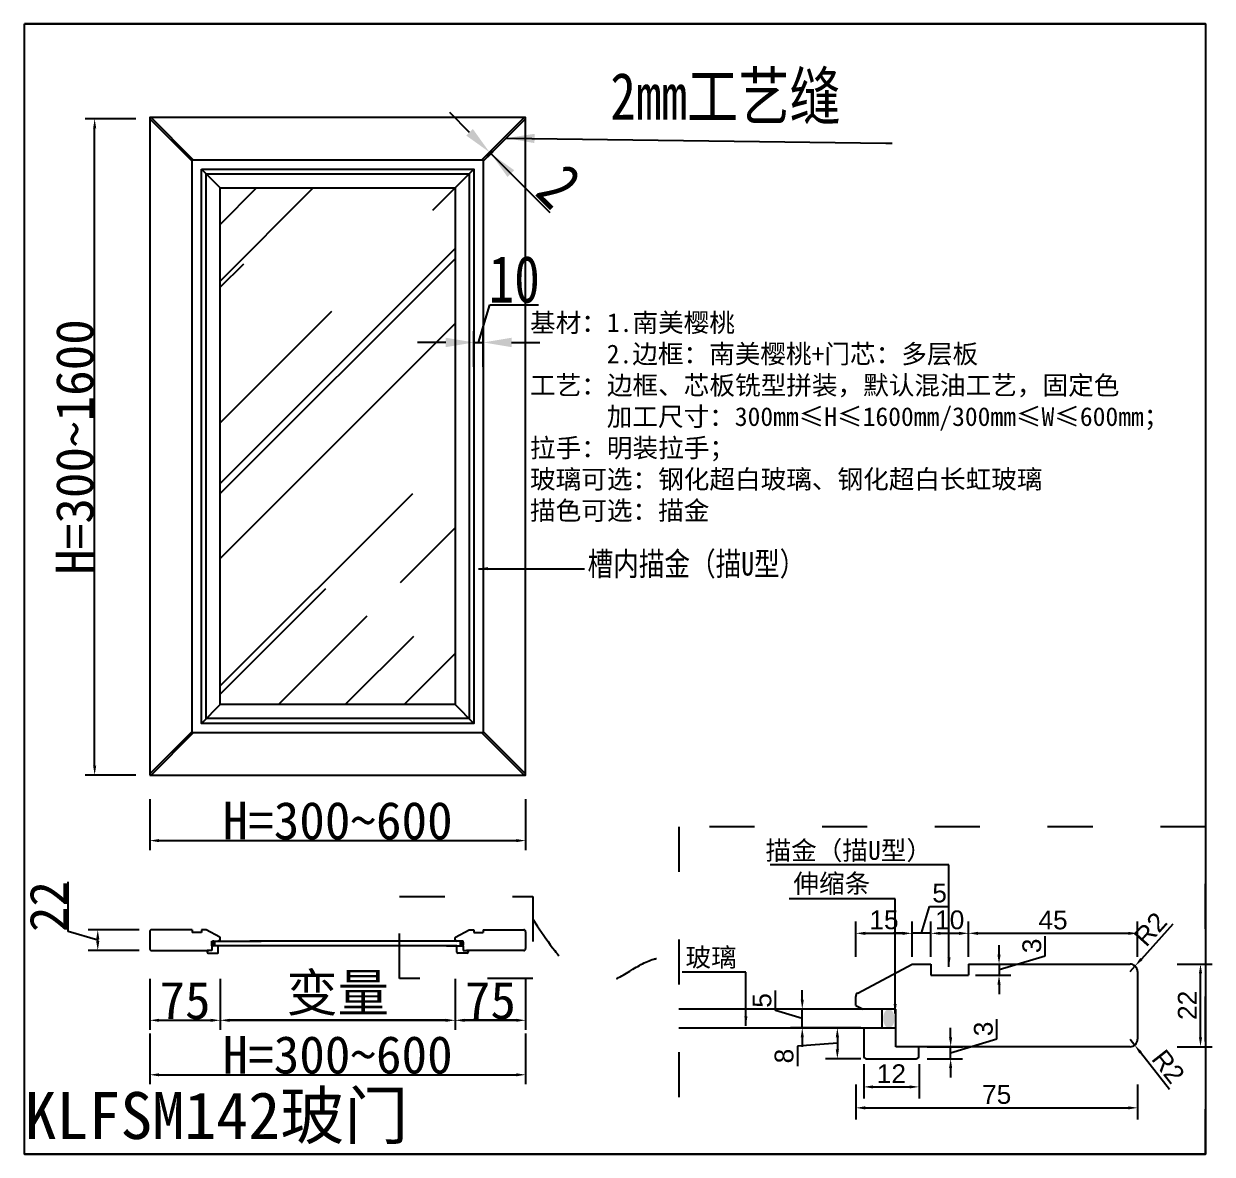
# Model space of a CAD drawing. Header units: inches. Extents: x 49347 to 63816, y 8487 to 15335.
# Drawn here: x 50897 to 52162, y 14132 to 15335 of the extents above; entities that cross this region are included whole.
import ezdxf

# ---------------------------------------------------------------- set-up
doc = ezdxf.new("R2010")
doc.units = ezdxf.units.IN
doc.header["$LTSCALE"] = 4
doc.linetypes.add('100', pattern=[30, 12, -18])
doc.layers.add('粗实线', color=7, linetype='Continuous')
doc.layers.add('细实线', color=251, linetype='Continuous')
doc.styles.add('KLF-1_宋体', font='SimSun.ttf')
doc.styles.get("Standard").update_dxf_attribs({"font": 'arial.ttf'})
doc.styles.add('ZB_宋体', font='SimSun.ttf')
doc.styles.add('宋体', font='SimSun.ttf', dxfattribs={"width": 0.8})
doc.dimstyles.new('ZB16-1.0+4倍大样', dxfattribs={"dimscale": 10, "dimtxt": 2, "dimasz": 1, "dimexe": 1.25, "dimexo": 0.625, "dimgap": 0.4, "dimtad": 1, "dimdec": 1, "dimlfac": 0.25, "dimtxsty": 'Standard', "dimcen": 2.5, "dimclrd": 144, "dimclre": 144, "dimclrt": 4, "dimadec": 0, "dimazin": 0, "dimtfac": 1, "dimtdec": 1, "dimtmove": 1, "dimatfit": 3, "dimfxlon": 1, "dimarcsym": 0})
doc.dimstyles.new('客来福标注小', dxfattribs={"dimscale": 20, "dimtxt": 2, "dimasz": 0.5, "dimexe": 0.5, "dimexo": 0, "dimgap": 0.05, "dimtad": 1, "dimdec": 0, "dimzin": 0, "dimdsep": 46, "dimtxsty": 'Standard', "dimcen": 0, "dimclrd": 256, "dimclre": 256, "dimclrt": 256, "dimadec": 0, "dimazin": 0, "dimtfac": 1, "dimtdec": 0, "dimtofl": 0, "dimtmove": 1, "dimatfit": 3, "dimfxl": 2.2, "dimfxlon": 1, "dimtolj": 1, "dimtzin": 0, "dimarcsym": 0})
doc.dimstyles.new('客来福衣柜标注大', dxfattribs={"dimscale": 20, "dimtxt": 2.5, "dimasz": 1.5, "dimexe": 0.6, "dimexo": 0, "dimgap": 0.1, "dimtad": 1, "dimdec": 0, "dimzin": 0, "dimdsep": 46, "dimtxsty": '宋体', "dimcen": 0, "dimclrd": 251, "dimclre": 251, "dimclrt": 256, "dimadec": 0, "dimazin": 0, "dimtfac": 1, "dimtdec": 0, "dimtofl": 0, "dimtmove": 1, "dimatfit": 3, "dimfxl": 3.8, "dimfxlon": 1, "dimtolj": 1, "dimtzin": 0, "dimarcsym": 0})

# ---------------------------------------------------------------- blocks, each defined once
blk = doc.blocks.new('*D23')
at = {"lineweight": -2, "transparency": 16777216}
for p, q in [((51016, 15234.1), (50962, 15234.1)), ((50972, 14545.5), (50972, 15224.1)), ((51016, 14535.5), (50962, 14535.5))]:
    blk.add_line(p, q, dxfattribs=at)
at = {"transparency": 16777216}
for points in [[(50970.4, 15224.1), (50973.7, 15224.1), (50972, 15234.1)], [(50970.4, 14545.5), (50973.7, 14545.5), (50972, 14535.5)]]:
    blk.add_solid(points, dxfattribs=at)
at = {"layer": 'Defpoints', "color": 0, "transparency": 16777216}
for p in [(50972, 15234.1), (51074.3, 15234.1, 0), (51074.3, 14535.5, 0)]:
    blk.add_point(p, dxfattribs=at)
at = {"transparency": 16777216, "insert": (50951, 14884.8), "char_height": 40, "attachment_point": 5, "rotation": 90, "style": 'KLF-1_宋体'}
blk.add_mtext('\\A1;H=300~1600', dxfattribs=at)
blk = doc.blocks.new('*D24')
at = {"lineweight": -2, "transparency": 16777216}
for p, q in [((51030.7, 14509.7), (51030.7, 14455.7)), ((51430.8, 14509.7), (51430.8, 14455.7)), ((51040.7, 14465.7), (51420.8, 14465.7))]:
    blk.add_line(p, q, dxfattribs=at)
at = {"transparency": 16777216}
for points in [[(51040.7, 14467.4), (51040.7, 14464), (51030.7, 14465.7)], [(51420.8, 14467.4), (51420.8, 14464), (51430.8, 14465.7)]]:
    blk.add_solid(points, dxfattribs=at)
at = {"layer": 'Defpoints', "color": 0, "transparency": 16777216}
for p in [(51430.8, 14604.9, 0), (51030.7, 14558.5, 0), (51430.8, 14465.7)]:
    blk.add_point(p, dxfattribs=at)
at = {"transparency": 16777216, "insert": (51230.7, 14486.7), "char_height": 40, "attachment_point": 5, "style": 'KLF-1_宋体'}
blk.add_mtext('\\A1;H=300~600', dxfattribs=at)
blk = doc.blocks.new('*D25')
at = {"color": 251, "linetype": 'ByBlock', "lineweight": -2, "transparency": 16777216}
for p, q in [((51371.2, 15219.8), (51350, 15241)), ((51389.1, 15195.3), (51400.9, 15207.1)), ((51390.5, 15193.9), (51402.3, 15205.7)), ((51393.8, 15197.2), (51392.4, 15198.6)), ((51456.9, 15134.1), (51393.8, 15197.2)), ((51415, 15176), (51436.2, 15154.8))]:
    blk.add_line(p, q, dxfattribs=at)
at = {"color": 251, "linetype": 'ByBlock', "transparency": 16777216}
for points in [[(51374.7, 15223.3), (51367.7, 15216.3), (51392.4, 15198.6)], [(51418.6, 15179.5), (51411.5, 15172.4), (51393.8, 15197.2)]]:
    blk.add_solid(points, dxfattribs=at)
at = {"layer": 'Defpoints', "color": 0, "linetype": 'ByBlock', "transparency": 16777216}
for p in [(51389.1, 15195.3), (51392.4, 15198.6), (51390.5, 15193.9)]:
    blk.add_point(p, dxfattribs=at)
at = {"linetype": 'ByBlock', "transparency": 16777216, "insert": (51466.7, 15162.5), "char_height": 50, "attachment_point": 5, "rotation": 315, "style": '宋体'}
blk.add_mtext('\\A1;2', dxfattribs=at)
blk = doc.blocks.new('*D26')
at = {"color": 251, "linetype": 'ByBlock', "lineweight": -2, "transparency": 16777216}
for p, q in [((51380.8, 14996.1), (51392.8, 15036.1)), ((51392.8, 15036.1), (51444.6, 15036.1)), ((51375.8, 14970.3), (51375.8, 15008.1)), ((51385.8, 14970.3), (51385.8, 15008.1)), ((51345.8, 14996.1), (51315.8, 14996.1)), ((51375.8, 14996.1), (51385.8, 14996.1)), ((51415.8, 14996.1), (51445.8, 14996.1))]:
    blk.add_line(p, q, dxfattribs=at)
at = {"color": 251, "linetype": 'ByBlock', "transparency": 16777216}
for points in [[(51345.8, 15001.1), (51345.8, 14991.1), (51375.8, 14996.1)], [(51415.8, 15001.1), (51415.8, 14991.1), (51385.8, 14996.1)]]:
    blk.add_solid(points, dxfattribs=at)
at = {"layer": 'Defpoints', "color": 0, "linetype": 'ByBlock', "transparency": 16777216}
for p in [(51385.8, 14996.1), (51375.8, 14970.3), (51385.8, 14970.3)]:
    blk.add_point(p, dxfattribs=at)
at = {"linetype": 'ByBlock', "transparency": 16777216, "insert": (51418.7, 15063.1), "char_height": 50, "attachment_point": 5, "style": '宋体'}
blk.add_mtext('\\A1;10', dxfattribs=at)
blk = doc.blocks.new('*D27')
at = {"lineweight": -2, "transparency": 16777216}
for p, q in [((51030.7, 14318.4), (51030.7, 14264.4)), ((51105.7, 14318.4), (51105.7, 14264.4)), ((51040.7, 14274.4), (51095.7, 14274.4))]:
    blk.add_line(p, q, dxfattribs=at)
at = {"transparency": 16777216}
for points in [[(51040.7, 14276), (51040.7, 14272.7), (51030.7, 14274.4)], [(51095.7, 14276), (51095.7, 14272.7), (51105.7, 14274.4)]]:
    blk.add_solid(points, dxfattribs=at)
at = {"layer": 'Defpoints', "color": 0, "transparency": 16777216}
for p in [(51030.7, 14347.5), (51105.7, 14348.7), (51105.7, 14274.4)]:
    blk.add_point(p, dxfattribs=at)
at = {"transparency": 16777216, "insert": (51068.2, 14295.4), "char_height": 40, "attachment_point": 5, "style": 'KLF-1_宋体'}
blk.add_mtext('\\A1;75', dxfattribs=at)
blk = doc.blocks.new('*D28')
at = {"lineweight": -2, "transparency": 16777216}
for p, q in [((51105.7, 14318.4), (51105.7, 14264.4)), ((51355.8, 14318.4), (51355.8, 14264.4)), ((51115.7, 14274.4), (51345.8, 14274.4))]:
    blk.add_line(p, q, dxfattribs=at)
at = {"transparency": 16777216}
for points in [[(51115.7, 14276), (51115.7, 14272.7), (51105.7, 14274.4)], [(51345.8, 14276), (51345.8, 14272.7), (51355.8, 14274.4)]]:
    blk.add_solid(points, dxfattribs=at)
at = {"layer": 'Defpoints', "color": 0, "transparency": 16777216}
for p in [(51105.7, 14348.7), (51355.8, 14351.4), (51355.8, 14274.4)]:
    blk.add_point(p, dxfattribs=at)
at = {"transparency": 16777216, "insert": (51230.7, 14301.6), "char_height": 40, "attachment_point": 5, "style": 'KLF-1_宋体'}
blk.add_mtext('\\A1;变量', dxfattribs=at)
blk = doc.blocks.new('*D29')
at = {"lineweight": -2, "transparency": 16777216}
for p, q in [((51355.8, 14318.4), (51355.8, 14264.4)), ((51430.8, 14318.4), (51430.8, 14264.4)), ((51365.8, 14274.4), (51420.8, 14274.4))]:
    blk.add_line(p, q, dxfattribs=at)
at = {"transparency": 16777216}
for points in [[(51365.8, 14276), (51365.8, 14272.7), (51355.8, 14274.4)], [(51420.8, 14276), (51420.8, 14272.7), (51430.8, 14274.4)]]:
    blk.add_solid(points, dxfattribs=at)
at = {"layer": 'Defpoints', "color": 0, "transparency": 16777216}
for p in [(51355.8, 14351.4), (51430.8, 14355.5, 0), (51430.8, 14274.4)]:
    blk.add_point(p, dxfattribs=at)
at = {"transparency": 16777216, "insert": (51393.3, 14295.4), "char_height": 40, "attachment_point": 5, "style": 'KLF-1_宋体'}
blk.add_mtext('\\A1;75', dxfattribs=at)
blk = doc.blocks.new('*D30')
at = {"lineweight": -2, "transparency": 16777216}
for p, q in [((50943.8, 14369.1), (50943.8, 14421.9)), ((50975.3, 14359.7), (50943.8, 14369.1)), ((51019.3, 14370.7), (50965.3, 14370.7)), ((50975.3, 14358.7), (50975.3, 14360.7)), ((51019.3, 14348.7), (50965.3, 14348.7))]:
    blk.add_line(p, q, dxfattribs=at)
at = {"transparency": 16777216}
for points in [[(50973.7, 14360.7), (50977, 14360.7), (50975.3, 14370.7)], [(50973.7, 14358.7), (50977, 14358.7), (50975.3, 14348.7)]]:
    blk.add_solid(points, dxfattribs=at)
at = {"layer": 'Defpoints', "color": 0, "transparency": 16777216}
for p in [(50975.3, 14370.7), (51057.2, 14370.7), (51057.2, 14348.7)]:
    blk.add_point(p, dxfattribs=at)
at = {"transparency": 16777216, "insert": (50922.8, 14395.5), "char_height": 40, "attachment_point": 5, "rotation": 90, "style": 'KLF-1_宋体'}
blk.add_mtext('\\A1;22', dxfattribs=at)
blk = doc.blocks.new('*D31')
at = {"lineweight": -2, "transparency": 16777216}
for p, q in [((51030.7, 14260.4), (51030.7, 14206.4)), ((51430.8, 14260.4), (51430.8, 14206.4)), ((51040.7, 14216.4), (51420.8, 14216.4))]:
    blk.add_line(p, q, dxfattribs=at)
at = {"transparency": 16777216}
for points in [[(51040.7, 14218), (51040.7, 14214.7), (51030.7, 14216.4)], [(51420.8, 14218), (51420.8, 14214.7), (51430.8, 14216.4)]]:
    blk.add_solid(points, dxfattribs=at)
at = {"layer": 'Defpoints', "color": 0, "transparency": 16777216}
for p in [(51430.8, 14355.5, 0), (51030.7, 14309.2, 0), (51430.8, 14216.4)]:
    blk.add_point(p, dxfattribs=at)
at = {"transparency": 16777216, "insert": (51230.7, 14237.4), "char_height": 40, "attachment_point": 5, "style": 'KLF-1_宋体'}
blk.add_mtext('\\A1;H=300~600', dxfattribs=at)
blk = doc.blocks.new('*D32')
at = {"color": 144, "lineweight": -2, "transparency": 16777216}
for p, q in [((51782.3, 14206.2), (51782.3, 14168.7)), ((52082.3, 14206.2), (52082.3, 14168.7)), ((51792.3, 14181.2), (52072.3, 14181.2))]:
    blk.add_line(p, q, dxfattribs=at)
at = {"color": 144, "transparency": 16777216}
for points in [[(51792.3, 14182.8), (51792.3, 14179.5), (51782.3, 14181.2)], [(52072.3, 14182.8), (52072.3, 14179.5), (52082.3, 14181.2)]]:
    blk.add_solid(points, dxfattribs=at)
at = {"layer": 'Defpoints', "color": 0, "transparency": 16777216}
for p in [(51782.3, 14299.9), (52082.3, 14299.9), (52082.3, 14181.2)]:
    blk.add_point(p, dxfattribs=at)
at = {"color": 4, "transparency": 16777216, "insert": (51932.3, 14195.3), "char_height": 20, "attachment_point": 5}
blk.add_mtext('75', dxfattribs=at)
blk = doc.blocks.new('*D33')
at = {"color": 144, "lineweight": -2, "transparency": 16777216}
for p, q in [((52124.3, 14334.3), (52161.8, 14334.3)), ((52149.3, 14256.3), (52149.3, 14324.3)), ((52124.3, 14246.3), (52161.8, 14246.3))]:
    blk.add_line(p, q, dxfattribs=at)
at = {"color": 144, "transparency": 16777216}
for points in [[(52147.6, 14324.3), (52150.9, 14324.3), (52149.3, 14334.3)], [(52147.6, 14256.3), (52150.9, 14256.3), (52149.3, 14246.3)]]:
    blk.add_solid(points, dxfattribs=at)
at = {"layer": 'Defpoints', "color": 0, "transparency": 16777216}
for p in [(52028.2, 14334.3), (52149.3, 14334.3), (52028.2, 14246.3)]:
    blk.add_point(p, dxfattribs=at)
at = {"color": 4, "transparency": 16777216, "insert": (52135.2, 14290.3), "char_height": 20, "attachment_point": 5, "rotation": 90}
blk.add_mtext('22', dxfattribs=at)
blk = doc.blocks.new('*D34')
at = {"color": 144, "lineweight": -2, "transparency": 16777216}
for p, q in [((51782.3, 14342), (51782.3, 14379.5)), ((51842.3, 14342), (51842.3, 14379.5)), ((51792.3, 14367), (51832.3, 14367))]:
    blk.add_line(p, q, dxfattribs=at)
at = {"color": 144, "transparency": 16777216}
for points in [[(51792.3, 14368.6), (51792.3, 14365.3), (51782.3, 14367)], [(51832.3, 14368.6), (51832.3, 14365.3), (51842.3, 14367)]]:
    blk.add_solid(points, dxfattribs=at)
at = {"layer": 'Defpoints', "color": 0, "transparency": 16777216}
for p in [(51842.3, 14367), (51842.3, 14315.5), (51782.3, 14276.3)]:
    blk.add_point(p, dxfattribs=at)
at = {"color": 4, "transparency": 16777216, "insert": (51812.3, 14381.2), "char_height": 20, "attachment_point": 5}
blk.add_mtext('15', dxfattribs=at)
blk = doc.blocks.new('*D35')
at = {"color": 144, "lineweight": -2, "transparency": 16777216}
for p, q in [((51862.3, 14342), (51862.3, 14379.5)), ((51902.3, 14342), (51902.3, 14379.5)), ((51872.3, 14367), (51892.3, 14367))]:
    blk.add_line(p, q, dxfattribs=at)
at = {"color": 144, "transparency": 16777216}
for points in [[(51872.3, 14368.6), (51872.3, 14365.3), (51862.3, 14367)], [(51892.3, 14368.6), (51892.3, 14365.3), (51902.3, 14367)]]:
    blk.add_solid(points, dxfattribs=at)
at = {"layer": 'Defpoints', "color": 0, "transparency": 16777216}
for p in [(51902.3, 14367), (51862.3, 14334.3), (51902.3, 14334.3)]:
    blk.add_point(p, dxfattribs=at)
at = {"color": 4, "transparency": 16777216, "insert": (51882.3, 14381.2), "char_height": 20, "attachment_point": 5}
blk.add_mtext('10', dxfattribs=at)
blk = doc.blocks.new('*D36')
at = {"color": 144, "lineweight": -2, "transparency": 16777216}
for p, q in [((51902.3, 14342), (51902.3, 14379.5)), ((52082.3, 14342), (52082.3, 14379.5)), ((51912.3, 14367), (52072.3, 14367))]:
    blk.add_line(p, q, dxfattribs=at)
at = {"color": 144, "transparency": 16777216}
for points in [[(51912.3, 14368.6), (51912.3, 14365.3), (51902.3, 14367)], [(52072.3, 14368.6), (52072.3, 14365.3), (52082.3, 14367)]]:
    blk.add_solid(points, dxfattribs=at)
at = {"layer": 'Defpoints', "color": 0, "transparency": 16777216}
for p in [(52082.3, 14367), (51902.3, 14328.3), (52082.3, 14299.9)]:
    blk.add_point(p, dxfattribs=at)
at = {"color": 4, "transparency": 16777216, "insert": (51992.3, 14381.1), "char_height": 20, "attachment_point": 5}
blk.add_mtext('45', dxfattribs=at)
blk = doc.blocks.new('*D37')
at = {"color": 144, "lineweight": -2, "transparency": 16777216}
for p, q in [((51852.3, 14367), (51860.9, 14395.6)), ((51860.9, 14395.6), (51882.1, 14395.6)), ((51842.3, 14342), (51842.3, 14379.5)), ((51862.3, 14342), (51862.3, 14379.5)), ((51832.3, 14367), (51822.3, 14367)), ((51862.3, 14367), (51842.3, 14367)), ((51862.3, 14367), (51842.3, 14367)), ((51872.3, 14367), (51882.3, 14367))]:
    blk.add_line(p, q, dxfattribs=at)
at = {"color": 144, "transparency": 16777216}
for points in [[(51832.3, 14368.6), (51832.3, 14365.3), (51842.3, 14367)], [(51872.3, 14368.6), (51872.3, 14365.3), (51862.3, 14367)]]:
    blk.add_solid(points, dxfattribs=at)
at = {"layer": 'Defpoints', "color": 0, "transparency": 16777216}
for p in [(51842.3, 14367), (51842.3, 14334.3), (51862.3, 14334.3)]:
    blk.add_point(p, dxfattribs=at)
at = {"color": 4, "transparency": 16777216, "insert": (51871.5, 14409.8), "char_height": 20, "attachment_point": 5}
blk.add_mtext('5', dxfattribs=at)
blk = doc.blocks.new('*D38')
at = {"color": 144, "lineweight": -2, "transparency": 16777216}
for p, q in [((51984, 14343), (51984, 14364.1)), ((51934.8, 14344.3), (51934.8, 14354.3)), ((51934.8, 14328.3), (51984, 14343)), ((51909.8, 14334.3), (51947.3, 14334.3)), ((51909.8, 14322.3), (51947.3, 14322.3)), ((51934.8, 14334.3), (51934.8, 14322.3)), ((51934.8, 14334.3), (51934.8, 14322.3)), ((51934.8, 14312.3), (51934.8, 14302.3))]:
    blk.add_line(p, q, dxfattribs=at)
at = {"color": 144, "transparency": 16777216}
for points in [[(51933.1, 14344.3), (51936.5, 14344.3), (51934.8, 14334.3)], [(51933.1, 14312.3), (51936.5, 14312.3), (51934.8, 14322.3)]]:
    blk.add_solid(points, dxfattribs=at)
at = {"layer": 'Defpoints', "color": 0, "transparency": 16777216}
for p in [(51902.3, 14334.3), (51902.3, 14322.3), (51934.8, 14322.3)]:
    blk.add_point(p, dxfattribs=at)
at = {"color": 4, "transparency": 16777216, "insert": (51969.8, 14353.6), "char_height": 20, "attachment_point": 5, "rotation": 90}
blk.add_mtext('3', dxfattribs=at)
blk = doc.blocks.new('*D39')
at = {"color": 144, "lineweight": -2, "transparency": 16777216}
for p, q in [((51696.7, 14284.9), (51696.7, 14306.1)), ((51725.3, 14296.3), (51725.3, 14306.3)), ((51725.3, 14276.3), (51696.7, 14284.9)), ((51750.3, 14286.3), (51712.8, 14286.3)), ((51725.3, 14266.3), (51725.3, 14286.3)), ((51725.3, 14266.3), (51725.3, 14286.3)), ((51750.3, 14266.3), (51712.8, 14266.3)), ((51725.3, 14256.3), (51725.3, 14246.3))]:
    blk.add_line(p, q, dxfattribs=at)
at = {"color": 144, "transparency": 16777216}
for points in [[(51723.7, 14296.3), (51727, 14296.3), (51725.3, 14286.3)], [(51723.7, 14256.3), (51727, 14256.3), (51725.3, 14266.3)]]:
    blk.add_solid(points, dxfattribs=at)
at = {"layer": 'Defpoints', "color": 0, "transparency": 16777216}
for p in [(51725.3, 14286.3), (51761.7, 14286.3), (51761.7, 14266.3)]:
    blk.add_point(p, dxfattribs=at)
at = {"color": 4, "transparency": 16777216, "insert": (51682.5, 14295.5), "char_height": 20, "attachment_point": 5, "rotation": 90}
blk.add_mtext('5', dxfattribs=at)
blk = doc.blocks.new('*D40')
at = {"color": 144, "lineweight": -2, "transparency": 16777216}
for p, q in [((51787.7, 14266.3), (51750.2, 14266.3)), ((51762.7, 14249.9), (51720.2, 14246.9)), ((51720.2, 14246.9), (51720.2, 14225.7)), ((51762.7, 14256.3), (51762.7, 14243.5)), ((51787.7, 14233.5), (51750.2, 14233.5))]:
    blk.add_line(p, q, dxfattribs=at)
at = {"color": 144, "transparency": 16777216}
for points in [[(51761, 14256.3), (51764.4, 14256.3), (51762.7, 14266.3)], [(51761, 14243.5), (51764.4, 14243.5), (51762.7, 14233.5)]]:
    blk.add_solid(points, dxfattribs=at)
at = {"layer": 'Defpoints', "color": 0, "transparency": 16777216}
for p in [(51799.1, 14266.3), (51762.7, 14233.5), (51833.8, 14233.5)]:
    blk.add_point(p, dxfattribs=at)
at = {"color": 4, "transparency": 16777216, "insert": (51706, 14236.3), "char_height": 20, "attachment_point": 5, "rotation": 90}
blk.add_mtext('8', dxfattribs=at)
blk = doc.blocks.new('*D41')
at = {"color": 144, "lineweight": -2, "transparency": 16777216}
for p, q in [((52119.8, 14376.9), (52086.3, 14339.6)), ((52074.3, 14326.3), (52079.6, 14332.2))]:
    blk.add_line(p, q, dxfattribs=at)
at = {"color": 144, "transparency": 16777216}
blk.add_solid([(52085.1, 14340.8), (52087.6, 14338.5), (52079.6, 14332.2)], dxfattribs=at)
at = {"layer": 'Defpoints', "color": 0, "transparency": 16777216}
for p in [(52074.3, 14326.3), (52079.6, 14332.2)]:
    blk.add_point(p, dxfattribs=at)
at = {"color": 4, "transparency": 16777216, "insert": (52095.9, 14371.4), "char_height": 20, "attachment_point": 5, "rotation": 48.0417}
blk.add_mtext('R2', dxfattribs=at)
blk = doc.blocks.new('*D42')
at = {"color": 144, "lineweight": -2, "transparency": 16777216}
for p, q in [((52074.3, 14254.3), (52079.2, 14248)), ((52116.4, 14200.8), (52085.4, 14240.1))]:
    blk.add_line(p, q, dxfattribs=at)
at = {"color": 144, "transparency": 16777216}
blk.add_solid([(52086.7, 14241.1), (52084.1, 14239.1), (52079.2, 14248)], dxfattribs=at)
at = {"layer": 'Defpoints', "color": 0, "transparency": 16777216}
for p in [(52074.3, 14254.3), (52079.2, 14248)]:
    blk.add_point(p, dxfattribs=at)
at = {"color": 4, "transparency": 16777216, "insert": (52115, 14225.2), "char_height": 20, "attachment_point": 5, "rotation": 308.2195}
blk.add_mtext('R2', dxfattribs=at)
blk = doc.blocks.new('*D87')
at = {"lineweight": -2, "transparency": 16777216}
for p, q in [((51355.8, 14318.4), (51355.8, 14264.4)), ((51430.8, 14318.4), (51430.8, 14264.4)), ((51420.8, 14274.4), (51365.8, 14274.4))]:
    blk.add_line(p, q, dxfattribs=at)
at = {"transparency": 16777216}
for points in [[(51365.8, 14276), (51365.8, 14272.7), (51355.8, 14274.4)], [(51420.8, 14276), (51420.8, 14272.7), (51430.8, 14274.4)]]:
    blk.add_solid(points, dxfattribs=at)
at = {"layer": 'Defpoints', "color": 0, "transparency": 16777216}
for p in [(51355.8, 14348.7), (51430.8, 14347.5), (51355.8, 14274.4)]:
    blk.add_point(p, dxfattribs=at)
at = {"transparency": 16777216, "insert": (51393.3, 14295.4), "char_height": 40, "attachment_point": 5, "style": 'KLF-1_宋体'}
blk.add_mtext('\\A1;75', dxfattribs=at)
blk = doc.blocks.new('*D88')
at = {"lineweight": -2, "transparency": 16777216}
for p, q in [((51105.7, 14318.4), (51105.7, 14264.4)), ((51355.8, 14318.4), (51355.8, 14264.4)), ((51345.8, 14274.4), (51115.7, 14274.4))]:
    blk.add_line(p, q, dxfattribs=at)
at = {"transparency": 16777216}
for points in [[(51115.7, 14276), (51115.7, 14272.7), (51105.7, 14274.4)], [(51345.8, 14276), (51345.8, 14272.7), (51355.8, 14274.4)]]:
    blk.add_solid(points, dxfattribs=at)
at = {"layer": 'Defpoints', "color": 0, "transparency": 16777216}
for p in [(51105.7, 14351.4), (51355.8, 14348.7), (51105.7, 14274.4)]:
    blk.add_point(p, dxfattribs=at)
at = {"transparency": 16777216, "insert": (51230.7, 14301.6), "char_height": 40, "attachment_point": 5, "style": 'KLF-1_宋体'}
blk.add_mtext('\\A1;变量', dxfattribs=at)
blk = doc.blocks.new('*D89')
at = {"color": 144, "lineweight": -2, "transparency": 16777216}
for p, q in [((51790.7, 14227.5), (51790.7, 14191)), ((51849.6, 14227.5), (51849.6, 14191)), ((51800.7, 14203.5), (51839.6, 14203.5))]:
    blk.add_line(p, q, dxfattribs=at)
at = {"color": 144, "transparency": 16777216}
for points in [[(51800.7, 14205.1), (51800.7, 14201.8), (51790.7, 14203.5)], [(51839.6, 14205.1), (51839.6, 14201.8), (51849.6, 14203.5)]]:
    blk.add_solid(points, dxfattribs=at)
at = {"layer": 'Defpoints', "color": 0, "transparency": 16777216}
for p in [(51790.7, 14233.8), (51849.6, 14233.8), (51849.6, 14203.5)]:
    blk.add_point(p, dxfattribs=at)
at = {"color": 4, "transparency": 16777216, "insert": (51820.2, 14217.5), "char_height": 20, "attachment_point": 5}
blk.add_mtext('12', dxfattribs=at)
blk = doc.blocks.new('*D90')
at = {"color": 144, "lineweight": -2, "transparency": 16777216}
for p, q in [((51932.4, 14254.6), (51932.4, 14275.7)), ((51883.3, 14256.3), (51883.3, 14266.3)), ((51858.3, 14246.3), (51895.8, 14246.3)), ((51883.3, 14239.9), (51932.4, 14254.6)), ((51883.3, 14233.5), (51883.3, 14246.3)), ((51883.3, 14233.5), (51883.3, 14246.3)), ((51858.3, 14233.5), (51895.8, 14233.5)), ((51883.3, 14223.5), (51883.3, 14213.5))]:
    blk.add_line(p, q, dxfattribs=at)
at = {"color": 144, "transparency": 16777216}
for points in [[(51881.6, 14256.3), (51884.9, 14256.3), (51883.3, 14246.3)], [(51881.6, 14223.5), (51884.9, 14223.5), (51883.3, 14233.5)]]:
    blk.add_solid(points, dxfattribs=at)
at = {"layer": 'Defpoints', "color": 0, "transparency": 16777216}
for p in [(51842.3, 14246.3), (51883.3, 14246.3), (51842.3, 14233.5)]:
    blk.add_point(p, dxfattribs=at)
at = {"color": 4, "transparency": 16777216, "insert": (51918.2, 14265.2), "char_height": 20, "attachment_point": 5, "rotation": 90}
blk.add_mtext('3', dxfattribs=at)

msp = doc.modelspace()

# ---------------------------------------------------------------- hatches: boundary and pattern name
h = msp.add_hatch()
h.set_pattern_fill('AR-RROOF', color=4, scale=6, angle=45)
h.set_pattern_definition([(45, (-69362.73, -9713.39), (129.31569, 344.84184), [2286, -304.8, 762, -152.4]), (45, (-69273.29, -9516.18), (-251.08796, 35.5618), [457.2, -50.292, 914.4, -114.3]), (45, (-69400.45, -9567.91), (488.16672, 632.56924), [1219.2, -213.36, 609.6, -152.4])])
h.paths.add_polyline_path([(51105.67, 15160.55), (51355.76, 15160.55), (51355.76, 14610.55), (51105.67, 14610.55)])
at = {"layer": '细实线'}
h = msp.add_hatch(color=256, dxfattribs=at)
edge = h.paths.add_edge_path()
edge.add_ellipse((51098.43, 14356.2), major_axis=(0, 2.5), ratio=0.6, start_angle=90, end_angle=180, ccw=False)
edge.add_ellipse((51098.43, 14356.2), major_axis=(0, 2.5), ratio=0.6, start_angle=0, end_angle=90, ccw=False)
edge.add_ellipse((51098.43, 14356.2), major_axis=(0, 2.5), ratio=0.6, start_angle=180, end_angle=360, ccw=False)
h = msp.add_hatch(color=256, dxfattribs=at)
edge = h.paths.add_edge_path()
edge.add_ellipse((51363, 14356.2), major_axis=(0, 2.5), ratio=0.6, start_angle=180, end_angle=270)
edge.add_ellipse((51363, 14356.2), major_axis=(0, 2.5), ratio=0.6, start_angle=270, end_angle=360)
edge.add_ellipse((51363, 14356.2), major_axis=(0, 2.5), ratio=0.6, start_angle=0, end_angle=180)
h = msp.add_hatch(color=256, dxfattribs=at)
edge = h.paths.add_edge_path()
edge.add_ellipse((51817.51, 14276.26), major_axis=(0, 10), ratio=0.6, start_angle=180, end_angle=270)
edge.add_ellipse((51817.51, 14276.26), major_axis=(0, 10), ratio=0.6, start_angle=270, end_angle=360)
edge.add_ellipse((51817.51, 14276.26), major_axis=(0, 10), ratio=0.6, start_angle=0, end_angle=180)

# ---------------------------------------------------------------- linework, layer by layer
for p, q in [((52154.52, 15335.4, 0), (50897.39, 15335.4, 0)), ((50897.39, 15335.4, 0), (52154.52, 15335.4, 0)), ((51443.18, 15335.4, 0), (51112.02, 15335.4, 0)), ((51581.29, 15335.4, 0), (51443.18, 15335.4, 0)), ((51443.18, 15335.4, 0), (51920.32, 15335.4, 0)), ((51920.32, 15335.4, 0), (51581.29, 15335.4, 0)), ((52154.52, 15335.4, 0), (51920.32, 15335.4, 0)), ((52154.52, 15335.4, 0), (51920.32, 15335.4, 0)), ((51103.67, 14353.7, 0), (51096.93, 14353.7, 0)), ((51096.93, 14353.7, 0), (51096.93, 14348.7, 0)), ((51103.67, 14346.85, 0), (51103.67, 14353.7, 0)), ((51357.76, 14346.85, 0), (51357.76, 14353.7, 0)), ((51357.76, 14353.7, 0), (51364.5, 14353.7, 0)), ((51364.5, 14353.7, 0), (51364.5, 14348.7, 0)), ((50897.39, 14131.78, 0), (52154.52, 14131.78, 0))]:
    msp.add_line(p, q)
at = {"color": 0}
for p, q in [((50897.39, 14131.78, 0), (50897.39, 15335.4, 0)), ((51096.93, 14348.7, 0), (51091.93, 14348.7, 0)), ((51091.93, 14348.7, 0), (51091.93, 14346.85, 0)), ((51096.93, 14353.7, 0), (51096.93, 14348.7, 0)), ((51364.5, 14353.7, 0), (51364.5, 14348.7, 0)), ((51364.5, 14348.7, 0), (51369.5, 14348.7, 0)), ((51369.5, 14348.7, 0), (51369.5, 14346.85, 0)), ((51092.93, 14345.85, 0), (51102.67, 14345.85, 0)), ((51368.5, 14345.85, 0), (51358.76, 14345.85, 0)), ((51790.75, 14266.26, 0), (51790.75, 14236.51, 0)), ((51790.75, 14266.26, 0), (51824.78, 14266.26, 0)), ((51849.57, 14236.51, 0), (51849.57, 14246.26, 0)), ((51793.75, 14233.51, 0), (51846.57, 14233.51, 0))]:
    msp.add_line(p, q, dxfattribs=at)
at = {"color": 3}
for q in [(50897.39, 15335.4, 0), (52154.52, 14131.78, 0)]:
    msp.add_line((52154.52, 15335.4, 0), q, dxfattribs=at)
at = {"color": 0, "elevation": 0}
msp.add_lwpolyline([(50897.39, 15335.4), (52154.52, 15335.4), (52154.52, 14131.78), (50897.39, 14131.78)], close=True, dxfattribs=at)
at = {"elevation": 0}
msp.add_lwpolyline([(51030.67, 14535.55), (51430.67, 14535.55), (51430.67, 15235.55), (51030.67, 15235.55)], close=True, dxfattribs=at)
at = {"color": 251, "linetype": '100', "elevation": 0}
for points in [[(52154.52, 14480.48), (51593.98, 14480.48), (51593.98, 14131.78), (52154.52, 14131.78)], [(51296.7, 14406.29), (51438.33, 14406.29), (51438.33, 14318.93), (51296.7, 14318.93)]]:
    msp.add_lwpolyline(points, close=True, dxfattribs=at)
at = {"color": 0}
for centre, radius, start, end in [((51092.93, 14346.85, 0), 1, 180, 270), ((51102.67, 14346.85, 0), 1, 270, 0), ((51358.76, 14346.85, 0), 1, 180, 270), ((51368.5, 14346.85, 0), 1, 270, 0), ((51793.75, 14236.51, 0), 3, 180, 270), ((51846.57, 14236.51, 0), 3, 270, 0)]:
    msp.add_arc(centre, radius, start, end, dxfattribs=at)
at = {"color": 251, "linetype": '100'}
msp.add_open_spline([(51438.33, 14381.99, 0), (51463.27, 14344.89, 0), (51502.54, 14286.52, 0), (51562.1, 14346.19, 0), (51586.89, 14339.43, 0), (51593.98, 14335.75, 0)], degree=3, knots=[0, 0, 0, 0, 104.1239361, 163.86704, 188.2182737, 188.2182737, 188.2182737, 188.2182737], dxfattribs=at)
at = {"layer": '粗实线'}
for p, q in [((51030.67, 14368.7, 0), (51030.67, 14350.7, 0)), ((51075.67, 14370.7, 0), (51032.67, 14370.7, 0)), ((51075.67, 14370.7, 0), (51075.67, 14367.7, 0)), ((51085.67, 14367.7, 0), (51075.67, 14367.7, 0)), ((51090.67, 14370.7, 0), (51085.67, 14370.7, 0)), ((51085.67, 14370.7, 0), (51085.67, 14367.7, 0)), ((51105.14, 14362.98, 0), (51090.67, 14370.7, 0)), ((51105.67, 14359.7, 0), (51105.67, 14362.1, 0)), ((51355.76, 14359.7, 0), (51355.76, 14362.1, 0)), ((51356.29, 14362.98, 0), (51370.76, 14370.7, 0)), ((51370.76, 14370.7, 0), (51375.76, 14370.7, 0)), ((51375.76, 14370.7, 0), (51375.76, 14367.7, 0)), ((51375.76, 14367.7, 0), (51385.76, 14367.7, 0)), ((51385.76, 14370.7, 0), (51428.76, 14370.7, 0)), ((51385.76, 14370.7, 0), (51385.76, 14367.7, 0)), ((51430.76, 14368.7, 0), (51430.76, 14350.7, 0)), ((51032.67, 14348.7, 0), (51093.67, 14348.7, 0)), ((51096.93, 14358.7, 0), (51103.67, 14358.7, 0)), ((51096.93, 14353.7, 0), (51096.93, 14358.7, 0)), ((51099.93, 14353.7, 0), (51099.93, 14358.7, 0)), ((51105.67, 14359.7, 0), (51103.67, 14358.7, 0)), ((51346.76, 14353.7, 0), (51364.5, 14353.7, 0)), ((51355.76, 14359.7, 0), (51357.76, 14358.7, 0)), ((51355.76, 14359.7, 0), (51357.76, 14358.7, 0)), ((51364.5, 14358.7, 0), (51357.76, 14358.7, 0)), ((51364.5, 14358.7, 0), (51357.76, 14358.7, 0)), ((51361.5, 14353.7, 0), (51361.5, 14358.7, 0)), ((51364.5, 14353.7, 0), (51364.5, 14358.7, 0)), ((51428.76, 14348.7, 0), (51367.76, 14348.7, 0)), ((51784.4, 14303.38, 0), (51842.28, 14334.26, 0)), ((51842.28, 14334.26, 0), (51862.28, 14334.26, 0)), ((51902.28, 14334.26, 0), (52074.28, 14334.26, 0)), ((52082.28, 14326.26, 0), (52082.28, 14254.26, 0)), ((51782.28, 14290.26, 0), (51782.28, 14299.86, 0)), ((51782.28, 14290.26, 0), (51790.28, 14286.26, 0)), ((51824.78, 14286.26, 0), (51790.28, 14286.26, 0)), ((51810.25, 14266.26, 0), (51810.25, 14286.26, 0)), ((51824.78, 14246.26, 0), (51824.78, 14286.26, 0)), ((52074.28, 14246.26, 0), (51824.78, 14246.26, 0))]:
    msp.add_line(p, q, dxfattribs=at)
at = {"layer": '粗实线', "color": 4}
for p, q in [((51357.76, 14353.7, 0), (51096.93, 14353.7, 0)), ((51099.93, 14358.7, 0), (51149.41, 14358.7, 0)), ((51364.5, 14358.7, 0), (51137.13, 14358.7, 0)), ((51810.25, 14286.26, 0), (51593.98, 14286.26, 0)), ((51593.98, 14266.26, 0), (51810.25, 14266.26, 0))]:
    msp.add_line(p, q, dxfattribs=at)
at = {"layer": '粗实线', "color": 1}
for p, q in [((51862.28, 14334.26, 0), (51862.28, 14322.26, 0)), ((51862.28, 14322.26, 0), (51902.28, 14322.26, 0)), ((51902.28, 14334.26, 0), (51902.28, 14322.26, 0))]:
    msp.add_line(p, q, dxfattribs=at)
at = {"layer": '粗实线', "color": 1, "elevation": 0}
for points in [[(51075.67, 15190.55), (51385.76, 15190.55), (51385.76, 14580.55), (51075.67, 14580.55)], [(51085.67, 15180.55), (51375.76, 15180.55), (51375.76, 14590.55), (51085.67, 14590.55)]]:
    msp.add_lwpolyline(points, close=True, dxfattribs=at)
at = {"layer": '粗实线', "elevation": 0}
msp.add_lwpolyline([(51105.67, 15160.55), (51355.76, 15160.55), (51355.76, 14610.55), (51105.67, 14610.55)], close=True, dxfattribs=at)
at = {"layer": '粗实线'}
for centre, radius, start, end in [((51032.67, 14368.7, 0), 2, 90, 180), ((51104.67, 14362.1, 0), 1, 0, 61.92751), ((51356.76, 14362.1, 0), 1, 118.07249, 180), ((51428.76, 14368.7, 0), 2, 0, 90), ((51032.67, 14350.7, 0), 2, 180, 270), ((51428.76, 14350.7, 0), 2, 270, 0), ((52074.28, 14326.26, 0), 8, 0, 90), ((51786.28, 14299.86, 0), 4, 118.07249, 180), ((52074.28, 14254.26, 0), 8, 270, 0)]:
    msp.add_arc(centre, radius, start, end, dxfattribs=at)
at = {"layer": '细实线'}
for p, q in [((51075.67, 15189.13, 0), (51030.67, 15234.13, 0)), ((51077.08, 15190.55, 0), (51032.08, 15235.55, 0)), ((51384.35, 15190.55, 0), (51429.35, 15235.55, 0)), ((51385.76, 15189.13, 0), (51430.76, 15234.13, 0)), ((51105.67, 15160.55, 0), (51085.67, 15180.55, 0)), ((51355.76, 15160.55, 0), (51375.76, 15180.55, 0)), ((51105.67, 14610.55), (51085.67, 14590.55)), ((51355.76, 14610.55), (51375.76, 14590.55)), ((51075.67, 14581.96), (51030.67, 14536.96)), ((51077.08, 14580.55), (51032.08, 14535.55)), ((51384.35, 14580.55), (51429.35, 14535.55)), ((51385.76, 14581.96), (51430.76, 14536.96))]:
    msp.add_line(p, q, dxfattribs=at)
at = {"layer": '细实线', "elevation": 0}
msp.add_lwpolyline([(51090.67, 15175.55), (51370.76, 15175.55), (51370.76, 14595.55), (51090.67, 14595.55)], close=True, dxfattribs=at)
at = {"layer": '细实线', "extrusion": (0, 0, -1)}
msp.add_ellipse((51098.43, 14356.2, 0), major_axis=(0, 2.5), ratio=0.6, dxfattribs=at)
at = {"layer": '细实线'}
msp.add_ellipse((51363, 14356.2, 0), major_axis=(0, 2.5), ratio=0.6, dxfattribs=at)

# ---------------------------------------------------------------- texts
at = {"lineweight": 25, "attachment_point": 1}
for s, insert, char_height, width, style in [('基材：1.南美樱桃\\P      2.边框：南美樱桃+门芯：多层板\\P工艺：边框、芯板铣型拼装，默认混油工艺，固定色\\P      加工尺寸：300mm≤H≤1600mm/300mm≤W≤600mm；\\P拉手：明装拉手；\\P玻璃可选：钢化超白玻璃、钢化超白长虹玻璃\\P描色可选：描金', (51435.49, 15027.19, 0), 20, 722.3022, 'ZB_宋体'), ('KLFSM142玻门', (50897.39, 14197.98, 0), 50, 6766.6201, 'KLF-1_宋体')]:
    msp.add_mtext(s, dxfattribs=dict(at, insert=insert, char_height=char_height, width=width, style=style))
at = {"color": 2, "char_height": 20, "attachment_point": 9, "style": 'ZB_宋体'}
for s, insert in [('{\\C256;描金（描U型）}', (51863.45, 14442.61, 0)), ('{\\C256;伸缩条}', (51797.66, 14407.9, 0)), ('{\\C256;玻璃}', (51655.58, 14329.27, 0))]:
    msp.add_mtext(s, dxfattribs=dict(at, insert=insert))
at = {"layer": '粗实线', "width": 545.0046, "attachment_point": 1, "style": '宋体'}
for s, insert, char_height in [('2mm工艺缝', (51520.99, 15283.26, 0), 50), ('槽内描金（描U型）', (51496.74, 14772.85, 0), 25)]:
    msp.add_mtext(s, dxfattribs=dict(at, insert=insert, char_height=char_height))

# ---------------------------------------------------------------- dimensions: what is measured, and where the dimension line sits
at = {"color": 0}
for base, p1, p2, angle, text, picture, middle in [((50972.02, 15234.13, 0), (51074.3, 14535.55, 0), (51074.3, 15234.13, 0), 90, 'H=300~1600', '*D23', (50951.02, 14884.84, 0)), ((51105.67, 14274.37, 0), (51355.76, 14348.68, 0), (51105.67, 14351.45, 0), 180, '变量', '*D88', (51230.72, 14301.62, 0))]:
    dim = msp.add_linear_dim(base=base, p1=p1, p2=p2, angle=angle, text=text, dimstyle='客来福标注小', override={"dimtxsty": 'KLF-1_宋体'}, dxfattribs=at)
    dim.commit()
    dim.dimension.update_dxf_attribs({"geometry": picture, "text_midpoint": middle})
at = {"color": 0, "linetype": 'ByBlock'}
dim = msp.add_linear_dim(base=(51392.4, 15198.6, 0), p1=(51390.49, 15193.86, 0), p2=(51389.07, 15195.27, 0), angle=135, dimstyle='客来福衣柜标注大', override={"dimtxsty": '宋体'}, dxfattribs=at)
dim.commit()
dim.dimension.update_dxf_attribs({"geometry": '*D25', "text_midpoint": (51474.37, 15170.12, 0), "dimtype": 129})
dim = msp.add_linear_dim(base=(51385.76, 14996.07, 0), p1=(51375.76, 14970.26, 0), p2=(51385.76, 14970.26, 0), dimstyle='客来福衣柜标注大', override={"dimtxsty": '宋体'}, dxfattribs=at)
dim.commit()
dim.dimension.update_dxf_attribs({"geometry": '*D26', "text_midpoint": (51394.76, 15063.07, 0)})
at = {"color": 0}
for base, p1, p2, text, picture, middle in [((51430.76, 14465.69, 0), (51030.67, 14558.52, 0), (51430.76, 14604.86), 'H=300~600', '*D24', (51230.72, 14486.69, 0)), ((51430.76, 14216.37, 0), (51030.67, 14309.2, 0), (51430.76, 14355.53), 'H=300~600', '*D31', (51230.72, 14237.37, 0)), ((51355.76, 14274.37, 0), (51105.67, 14348.68, 0), (51355.76, 14351.45, 0), '变量', '*D28', (51230.72, 14301.62, 0))]:
    dim = msp.add_linear_dim(base=base, p1=p1, p2=p2, text=text, dimstyle='客来福标注小', override={"dimtxsty": 'KLF-1_宋体'}, dxfattribs=at)
    dim.commit()
    dim.dimension.update_dxf_attribs({"geometry": picture, "text_midpoint": middle})
for base, p1, p2, angle, picture, middle in [((50975.32, 14370.7, 0), (51057.2, 14348.7, 0), (51057.2, 14370.7, 0), 90, '*D30', (50922.82, 14370.15, 0)), ((51355.76, 14274.37, 0), (51430.76, 14347.48, 0), (51355.76, 14348.68, 0), 180, '*D87', (51393.26, 14295.37, 0))]:
    dim = msp.add_linear_dim(base=base, p1=p1, p2=p2, angle=angle, dimstyle='客来福标注小', override={"dimtxsty": 'KLF-1_宋体'}, dxfattribs=at)
    dim.commit()
    dim.dimension.update_dxf_attribs({"geometry": picture, "text_midpoint": middle})
at = {"color": 2}
for base, p1, p2, picture, middle in [((51842.28, 14366.97, 0), (51862.28, 14334.26, 0), (51842.28, 14334.26, 0), '*D37', (51864.88, 14409.81, 0)), ((51902.28, 14366.97, 0), (51862.28, 14334.26, 0), (51902.28, 14334.26, 0), '*D35', (51882.28, 14381.18, 0)), ((52082.28, 14366.97, 0), (51902.28, 14328.26, 0), (52082.28, 14299.86, 0), '*D36', (51992.28, 14381.14, 0)), ((52082.28, 14181.16, 0), (51782.28, 14299.86, 0), (52082.28, 14299.86, 0), '*D32', (51932.28, 14195.33, 0))]:
    dim = msp.add_linear_dim(base=base, p1=p1, p2=p2, dimstyle='ZB16-1.0+4倍大样', dxfattribs=at)
    dim.commit()
    dim.dimension.update_dxf_attribs({"geometry": picture, "text_midpoint": middle})
dim = msp.add_linear_dim(base=(51842.28, 14366.97, 0), p1=(51782.28, 14276.3, 0), p2=(51842.28, 14315.5, 0), dimstyle='ZB16-1.0+4倍大样', dxfattribs=at)
dim.commit()
dim.dimension.update_dxf_attribs({"geometry": '*D34', "text_midpoint": (51812.28, 14366.97, 0), "dimtype": 128})
for center, mpoint, picture, middle in [((52074.28, 14326.26, 0), (52079.63, 14332.2, 0), '*D41', (52095.95, 14371.35, 0)), ((52074.28, 14254.26, 0), (52079.23, 14247.97, 0), '*D42', (52115.02, 14225.21, 0))]:
    dim = msp.add_radius_dim(center=center, mpoint=mpoint, dimstyle='ZB16-1.0+4倍大样', dxfattribs=at)
    dim.commit()
    dim.dimension.update_dxf_attribs({"geometry": picture, "text_midpoint": middle})
for base, p1, p2, picture, middle in [((51934.82, 14322.26, 0), (51902.28, 14334.26, 0), (51902.28, 14322.26, 0), '*D38', (51969.75, 14347, 0)), ((52149.26, 14334.26, 0), (52028.2, 14246.26, 0), (52028.2, 14334.26, 0), '*D33', (52135.21, 14290.26, 0)), ((51725.35, 14286.26, 0), (51761.73, 14266.26, 0), (51761.73, 14286.26, 0), '*D39', (51682.5, 14288.86, 0))]:
    dim = msp.add_linear_dim(base=base, p1=p1, p2=p2, angle=90, dimstyle='ZB16-1.0+4倍大样', dxfattribs=at)
    dim.commit()
    dim.dimension.update_dxf_attribs({"geometry": picture, "text_midpoint": middle})
at = {"color": 0}
for base, p1, p2, picture, middle in [((51105.67, 14274.37, 0), (51030.67, 14347.48, 0), (51105.67, 14348.68, 0), '*D27', (51068.17, 14295.37, 0)), ((51430.76, 14274.37, 0), (51355.76, 14351.45, 0), (51430.76, 14355.53), '*D29', (51393.26, 14295.37, 0))]:
    dim = msp.add_linear_dim(base=base, p1=p1, p2=p2, dimstyle='客来福标注小', override={"dimtxsty": 'KLF-1_宋体'}, dxfattribs=at)
    dim.commit()
    dim.dimension.update_dxf_attribs({"geometry": picture, "text_midpoint": middle})
at = {"color": 2}
dim = msp.add_linear_dim(base=(51883.28, 14246.26, 0), p1=(51842.31, 14233.51, 0), p2=(51842.31, 14246.26, 0), angle=90, text='3', dimstyle='ZB16-1.0+4倍大样', dxfattribs=at)
dim.commit()
dim.dimension.update_dxf_attribs({"geometry": '*D90', "text_midpoint": (51918.22, 14258.63, 0)})
dim = msp.add_linear_dim(base=(51762.72, 14233.51, 0), p1=(51799.1, 14266.26, 0), p2=(51833.83, 14233.51, 0), angle=90, text='8', dimstyle='ZB16-1.0+4倍大样', dxfattribs=at)
dim.commit()
dim.dimension.update_dxf_attribs({"geometry": '*D40', "text_midpoint": (51720.22, 14242.88, 0), "dimtype": 128})
dim = msp.add_linear_dim(base=(51849.57, 14203.47, 0), p1=(51790.75, 14233.78, 0), p2=(51849.57, 14233.78, 0), text='12', dimstyle='ZB16-1.0+4倍大样', dxfattribs=at)
dim.commit()
dim.dimension.update_dxf_attribs({"geometry": '*D89', "text_midpoint": (51820.16, 14217.51, 0)})

# ---------------------------------------------------------------- leaders
at = {"color": 0, "linetype": 'ByBlock'}
msp.add_leader([(51410.31, 15213.68, 0), (51814.41, 15208.39, 0), (51820.92, 15208.39, 0)], dimstyle='客来福衣柜标注大', override={"dimtxsty": '宋体'}, dxfattribs=at)
at = {"color": 0}
for points in [[(51380.65, 14755.23, 0), (51493.58, 14755.23, 0)], [(51881.53, 14331.29, 0), (51881.53, 14439.74, 0), (51691.02, 14439.74, 0)], [(51824.2, 14281.74, 0), (51824.2, 14403.54, 0), (51711.51, 14403.54, 0)], [(51665.29, 14268.59, 0), (51665.29, 14325.58, 0), (51597.49, 14325.58, 0)]]:
    msp.add_leader(points, dimstyle='客来福标注小', override={"dimgap": 0.05, "dimtad": 0}, dxfattribs=at)

doc.saveas('drawing.dxf')
